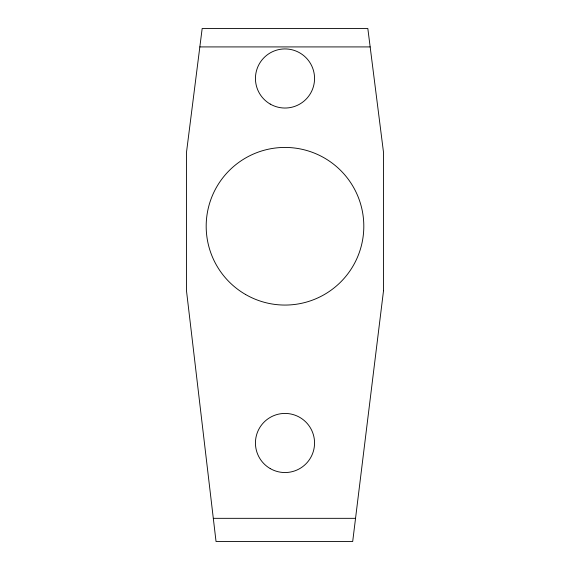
<?xml version="1.0" encoding="UTF-8"?>
<svg xmlns="http://www.w3.org/2000/svg" width="570" height="570" viewBox="0 0 570 570"><rect width="100%" height="100%" fill="white"/><g stroke="black" fill="none" stroke-linecap="round" stroke-linejoin="round"><path stroke-width="0.85" d="M199.842 46.918L370.158 46.918M213.308 518.33L355.545 518.33M383.517 290.721L352.695 541.5L216.037 541.5L186.483 290.721L186.483 152.432L202.172 28.5L367.828 28.5L383.517 152.432L383.517 290.721M270.223 104.075A29.554 29.554 0 0 0 314.555 78.482A29.554 29.554 0 0 0 270.223 52.889A29.554 29.554 0 0 0 270.223 104.075M270.223 468.583A29.554 29.554 0 0 0 314.555 442.983A29.554 29.554 0 0 0 270.223 417.39A29.554 29.554 0 0 0 270.223 468.583M245.592 294.505A78.81 78.81 0 0 0 363.81 226.254A78.81 78.81 0 0 0 245.592 157.997A78.81 78.81 0 0 0 245.592 294.505"/></g></svg>
